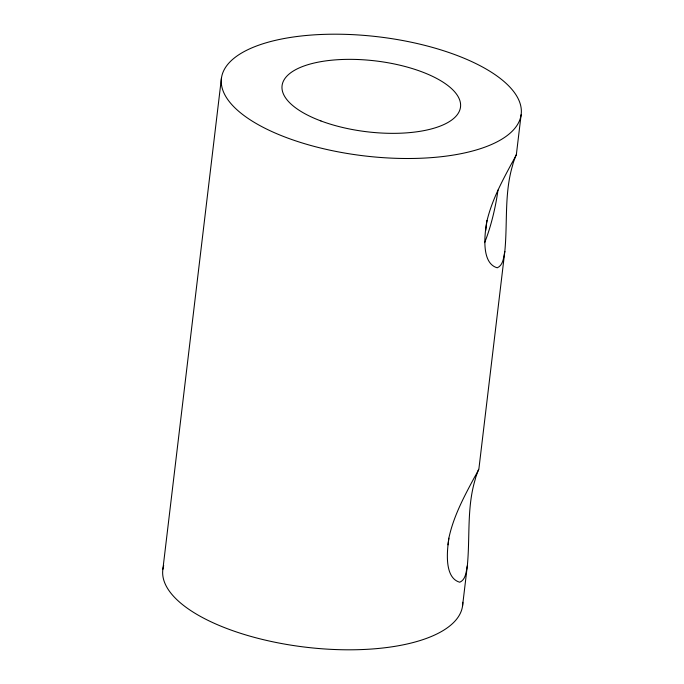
<?xml version="1.0" encoding="UTF-8"?>
<svg xmlns="http://www.w3.org/2000/svg" width="684" height="684" viewBox="0 0 684 684"><rect width="100%" height="100%" fill="white"/><g stroke="black" fill="none" stroke-linecap="round" stroke-linejoin="round"><path stroke-width="1.03" d="M467.317 565.907C470.13 537.205 466.702 507.639 475.158 479.655C475.705 476.509 478.013 471.404 478.672 469.344C477.415 472.131 475.893 474.841 474.363 477.509C464.162 496.464 453.86 515.736 449.123 536.914C447.191 548.936 443.565 577.706 459.759 582.238C465.898 579.579 466.086 571.55 467.317 565.907L462.538 606.033M504.809 251.481C507.622 222.77 504.194 193.204 512.649 165.22C513.197 162.074 515.514 156.969 516.163 154.909C514.907 157.696 513.385 160.407 511.863 163.083C501.654 182.03 491.351 201.301 486.615 222.48C484.682 234.501 481.057 263.272 497.251 267.803C503.398 265.153 503.586 257.116 504.809 251.481L478.843 469.284M162.877 569.268L221.462 77.967M516.334 154.849L521.122 114.732A150.95 59.953 6.8 0 0 303.636 35.739A150.95 59.953 6.8 0 0 289.127 138.578A150.95 59.953 6.8 0 0 521.122 114.732M462.769 602.271A150.95 59.953 6.8 0 1 304.329 647.03A150.95 59.953 6.8 0 1 163.707 565.574M497.969 190.118A56.661 12.457 -77.6 0 1 484.64 242.632M485.717 230.551A56.661 3.386 -81.7 0 1 486.982 220.462M448.798 538.188A56.969 0.684 -83.5 0 1 448.011 544.832M320.941 120.957A89.852 35.688 6.8 0 0 460.358 107.969A89.852 35.688 6.8 0 0 332.569 60.115A89.852 35.688 6.8 0 0 320.941 120.957"/></g></svg>
